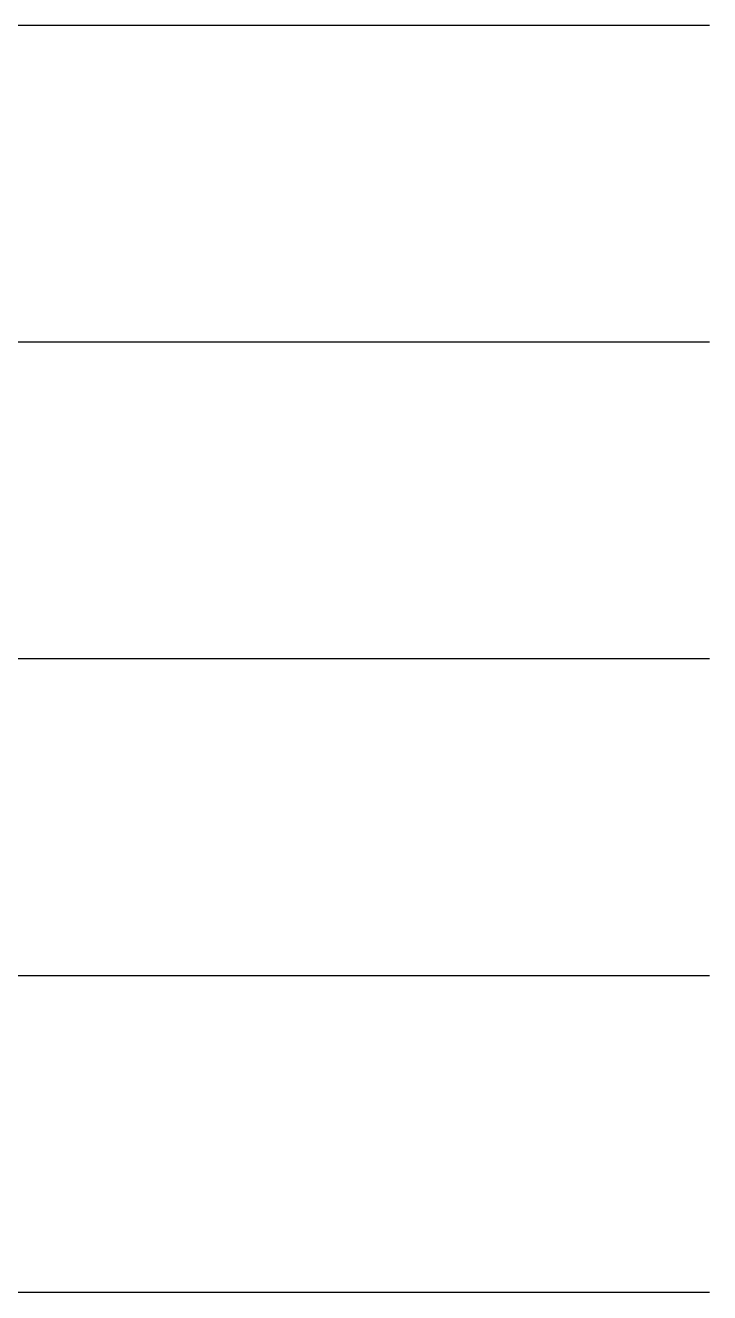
# Model space of a CAD drawing. Header units: millimetres. Extents: x 304407 to 361076, y -1262425 to -1203358.
# Drawn here: x 353895 to 361076, y -1248849 to -1235553 of the extents above; entities that cross this region are included whole.
import ezdxf

# ---------------------------------------------------------------- set-up
doc = ezdxf.new("R2010")
doc.units = ezdxf.units.MM
doc.header["$LTSCALE"] = 20

msp = doc.modelspace()

# ---------------------------------------------------------------- linework, layer by layer
at = {"color": 8}
for p, q in [((361075.9, -1235553.3), (304407.4, -1235553.3)), ((361075.9, -1235553.3), (304407.4, -1235553.3)), ((361075.9, -1238877.1), (304407.4, -1238877.1)), ((361075.9, -1238877.1), (304407.4, -1238877.1)), ((361075.9, -1242200.9), (304407.4, -1242200.9)), ((361075.9, -1242200.9), (304407.4, -1242200.9)), ((361075.9, -1245524.8), (304407.4, -1245524.8)), ((361075.9, -1245524.8), (304407.4, -1245524.8)), ((361075.9, -1248848.6), (304407.4, -1248848.6)), ((361075.9, -1248848.6), (304407.4, -1248848.6)), ((361075.9, -1248848.6), (304407.4, -1248848.6))]:
    msp.add_line(p, q, dxfattribs=at)

doc.saveas('drawing.dxf')
